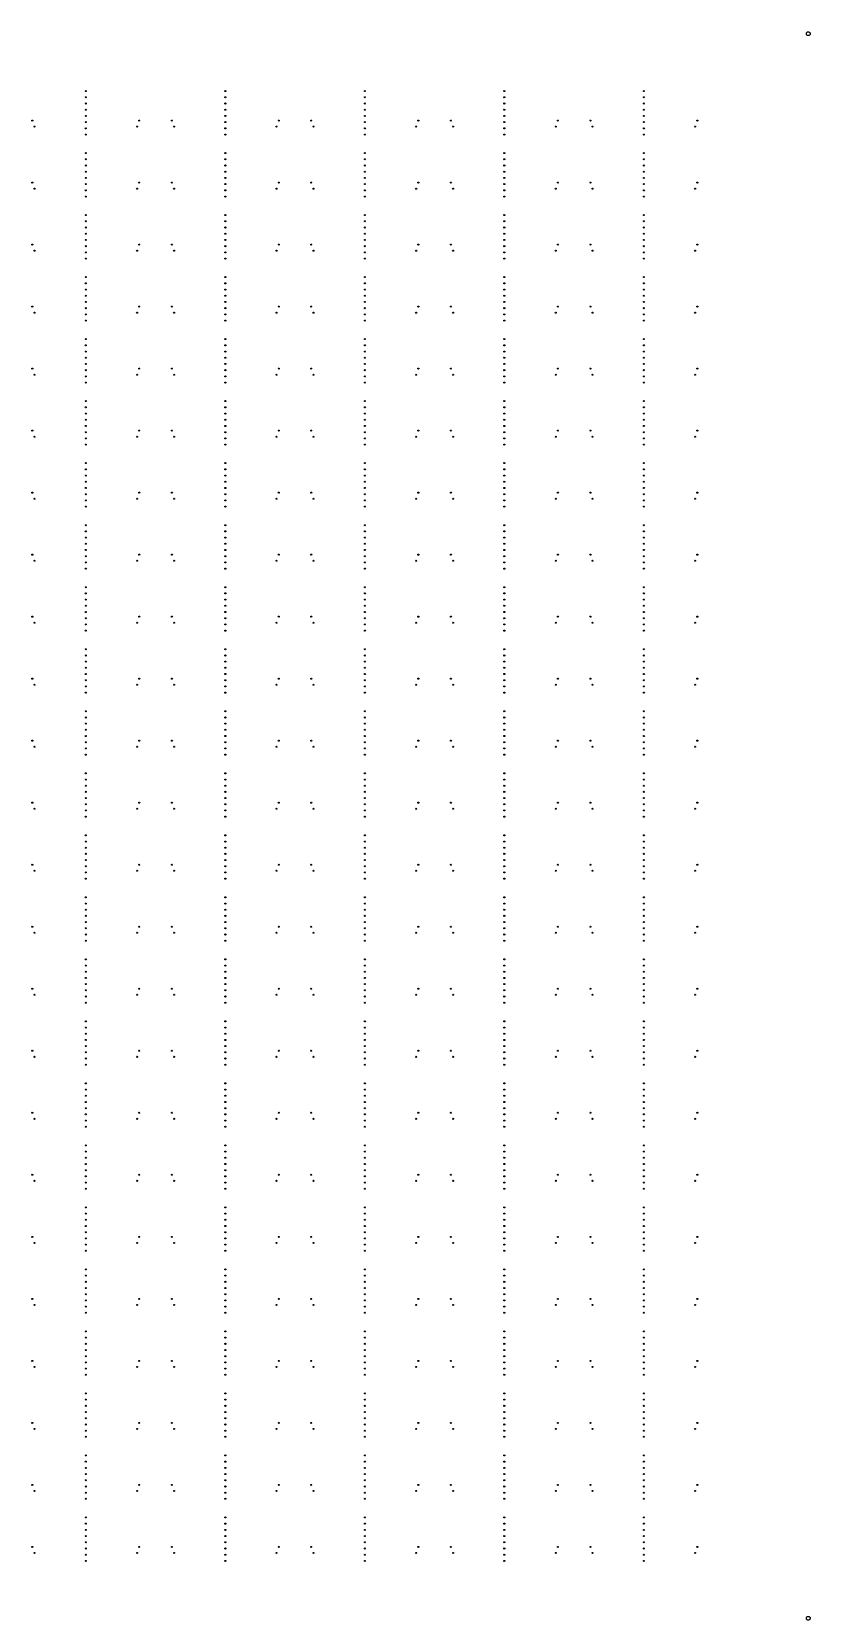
# Model space of a CAD drawing. Extents: x 50 to 173, y 50 to 173.
# Drawn here: x 112.4 to 172.6, y 49.9 to 172.6 of the extents above; entities that cross this region are included whole.
import ezdxf

# ---------------------------------------------------------------- set-up
doc = ezdxf.new("R2010")
doc.units = 0

msp = doc.modelspace()

# ---------------------------------------------------------------- linework, layer by layer
at = {"layer": '4H'}
for centre in [(172.4, 172.4), (172.4, 50)]:
    msp.add_circle(centre, 0.15, dxfattribs=at)
at = {"layer": 'PET'}
for centre in [(116.59, 167.97), (116.59, 167.49), (116.59, 167.01), (127.37, 167.97), (127.37, 167.49), (127.37, 167.01), (138.15, 167.97), (138.15, 167.49), (138.15, 167.01), (148.92, 167.97), (148.92, 167.49), (148.92, 167.01), (159.7, 167.97), (159.7, 167.49), (159.7, 167.01), (112.46, 165.69), (116.59, 166.53), (116.59, 166.05), (120.72, 165.69), (123.24, 165.69), (127.37, 166.53), (127.37, 166.05), (131.5, 165.69), (134.01, 165.69), (138.15, 166.53), (138.15, 166.05), (142.28, 165.69), (144.79, 165.69), (148.92, 166.53), (148.92, 166.05), (153.06, 165.69), (155.57, 165.69), (159.7, 166.53), (159.7, 166.05), (163.83, 165.69), (112.63, 165.23), (116.59, 165.57), (116.59, 165.09), (116.59, 164.61), (120.55, 165.23), (123.41, 165.23), (127.37, 165.57), (127.37, 165.09), (127.37, 164.61), (131.33, 165.23), (134.18, 165.23), (138.15, 165.57), (138.15, 165.09), (138.15, 164.61), (142.11, 165.23), (144.96, 165.23), (148.92, 165.57), (148.92, 165.09), (148.92, 164.61), (152.89, 165.23), (155.74, 165.23), (159.7, 165.57), (159.7, 165.09), (159.7, 164.61), (163.66, 165.23), (116.59, 163.18), (116.59, 162.7), (116.59, 162.22), (127.37, 163.18), (127.37, 162.7), (127.37, 162.22), (138.15, 163.18), (138.15, 162.7), (138.15, 162.22), (148.92, 163.18), (148.92, 162.7), (148.92, 162.22), (159.7, 163.18), (159.7, 162.7), (159.7, 162.22), (112.46, 160.9), (116.59, 161.74), (116.59, 161.26), (116.59, 160.78), (120.72, 160.9), (123.24, 160.9), (127.37, 161.74), (127.37, 161.26), (127.37, 160.78), (131.5, 160.9), (134.01, 160.9), (138.15, 161.74), (138.15, 161.26), (138.15, 160.78), (142.28, 160.9), (144.79, 160.9), (148.92, 161.74), (148.92, 161.26), (148.92, 160.78), (153.06, 160.9), (155.57, 160.9), (159.7, 161.74), (159.7, 161.26), (159.7, 160.78), (163.83, 160.9), (112.63, 160.43), (116.59, 160.3), (116.59, 159.82), (120.55, 160.43), (123.41, 160.43), (127.37, 160.3), (127.37, 159.82), (131.33, 160.43), (134.18, 160.43), (138.15, 160.3), (138.15, 159.82), (142.11, 160.43), (144.96, 160.43), (148.92, 160.3), (148.92, 159.82), (152.89, 160.43), (155.74, 160.43), (159.7, 160.3), (159.7, 159.82), (163.66, 160.43), (116.59, 158.39), (127.37, 158.39), (138.15, 158.39), (148.92, 158.39), (159.7, 158.39), (116.59, 157.91), (116.59, 157.43), (127.37, 157.91), (127.37, 157.43), (138.15, 157.91), (138.15, 157.43), (148.92, 157.91), (148.92, 157.43), (159.7, 157.91), (159.7, 157.43), (112.46, 156.11), (116.59, 156.95), (116.59, 156.47), (116.59, 155.99), (120.72, 156.11), (123.24, 156.11), (127.37, 156.95), (127.37, 156.47), (127.37, 155.99), (131.5, 156.11), (134.01, 156.11), (138.15, 156.95), (138.15, 156.47), (138.15, 155.99), (142.28, 156.11), (144.79, 156.11), (148.92, 156.95), (148.92, 156.47), (148.92, 155.99), (153.06, 156.11), (155.57, 156.11), (159.7, 156.95), (159.7, 156.47), (159.7, 155.99), (163.83, 156.11), (112.63, 155.64), (116.59, 155.51), (116.59, 155.03), (120.55, 155.64), (123.41, 155.64), (127.37, 155.51), (127.37, 155.03), (131.33, 155.64), (134.18, 155.64), (138.15, 155.51), (138.15, 155.03), (142.11, 155.64), (144.96, 155.64), (148.92, 155.51), (148.92, 155.03), (152.89, 155.64), (155.74, 155.64), (159.7, 155.51), (159.7, 155.03), (163.66, 155.64), (116.59, 153.6), (127.37, 153.6), (138.15, 153.6), (148.92, 153.6), (159.7, 153.6), (116.59, 153.12), (116.59, 152.64), (116.59, 152.16), (127.37, 153.12), (127.37, 152.64), (127.37, 152.16), (138.15, 153.12), (138.15, 152.64), (138.15, 152.16), (148.92, 153.12), (148.92, 152.64), (148.92, 152.16), (159.7, 153.12), (159.7, 152.64), (159.7, 152.16), (112.46, 151.32), (116.59, 151.68), (116.59, 151.2), (120.72, 151.32), (123.24, 151.32), (127.37, 151.68), (127.37, 151.2), (131.5, 151.32), (134.01, 151.32), (138.15, 151.68), (138.15, 151.2), (142.28, 151.32), (144.79, 151.32), (148.92, 151.68), (148.92, 151.2), (153.06, 151.32), (155.57, 151.32), (159.7, 151.68), (159.7, 151.2), (163.83, 151.32), (112.63, 150.85), (116.59, 150.72), (116.59, 150.24), (120.55, 150.85), (123.41, 150.85), (127.37, 150.72), (127.37, 150.24), (131.33, 150.85), (134.18, 150.85), (138.15, 150.72), (138.15, 150.24), (142.11, 150.85), (144.96, 150.85), (148.92, 150.72), (148.92, 150.24), (152.89, 150.85), (155.74, 150.85), (159.7, 150.72), (159.7, 150.24), (163.66, 150.85), (116.59, 148.81), (127.37, 148.81), (138.15, 148.81), (148.92, 148.81), (159.7, 148.81), (116.59, 148.33), (116.59, 147.85), (116.59, 147.37), (127.37, 148.33), (127.37, 147.85), (127.37, 147.37), (138.15, 148.33), (138.15, 147.85), (138.15, 147.37), (148.92, 148.33), (148.92, 147.85), (148.92, 147.37), (159.7, 148.33), (159.7, 147.85), (159.7, 147.37), (112.46, 146.53), (112.63, 146.06), (116.59, 146.89), (116.59, 146.41), (120.55, 146.06), (120.72, 146.53), (123.24, 146.53), (123.41, 146.06), (127.37, 146.89), (127.37, 146.41), (131.33, 146.06), (131.5, 146.53), (134.01, 146.53), (134.18, 146.06), (138.15, 146.89), (138.15, 146.41), (142.11, 146.06), (142.28, 146.53), (144.79, 146.53), (144.96, 146.06), (148.92, 146.89), (148.92, 146.41), (152.89, 146.06), (153.06, 146.53), (155.57, 146.53), (155.74, 146.06), (159.7, 146.89), (159.7, 146.41), (163.66, 146.06), (163.83, 146.53), (116.59, 145.93), (116.59, 145.45), (127.37, 145.93), (127.37, 145.45), (138.15, 145.93), (138.15, 145.45), (148.92, 145.93), (148.92, 145.45), (159.7, 145.93), (159.7, 145.45), (116.59, 144.02), (127.37, 144.02), (138.15, 144.02), (148.92, 144.02), (159.7, 144.02), (116.59, 143.54), (116.59, 143.06), (116.59, 142.58), (127.37, 143.54), (127.37, 143.06), (127.37, 142.58), (138.15, 143.54), (138.15, 143.06), (138.15, 142.58), (148.92, 143.54), (148.92, 143.06), (148.92, 142.58), (159.7, 143.54), (159.7, 143.06), (159.7, 142.58), (112.46, 141.74), (112.63, 141.27), (116.59, 142.1), (116.59, 141.62), (116.59, 141.14), (120.55, 141.27), (120.72, 141.74), (123.24, 141.74), (123.41, 141.27), (127.37, 142.1), (127.37, 141.62), (127.37, 141.14), (131.33, 141.27), (131.5, 141.74), (134.01, 141.74), (134.18, 141.27), (138.15, 142.1), (138.15, 141.62), (138.15, 141.14), (142.11, 141.27), (142.28, 141.74), (144.79, 141.74), (144.96, 141.27), (148.92, 142.1), (148.92, 141.62), (148.92, 141.14), (152.89, 141.27), (153.06, 141.74), (155.57, 141.74), (155.74, 141.27), (159.7, 142.1), (159.7, 141.62), (159.7, 141.14), (163.66, 141.27), (163.83, 141.74), (116.59, 140.66), (127.37, 140.66), (138.15, 140.66), (148.92, 140.66), (159.7, 140.66), (116.59, 139.23), (116.59, 138.75), (127.37, 139.23), (127.37, 138.75), (138.15, 139.23), (138.15, 138.75), (148.92, 139.23), (148.92, 138.75), (159.7, 139.23), (159.7, 138.75), (116.59, 138.27), (116.59, 137.79), (127.37, 138.27), (127.37, 137.79), (138.15, 138.27), (138.15, 137.79), (148.92, 138.27), (148.92, 137.79), (159.7, 138.27), (159.7, 137.79), (112.46, 136.95), (112.63, 136.48), (116.59, 137.31), (116.59, 136.83), (116.59, 136.35), (120.55, 136.48), (120.72, 136.95), (123.24, 136.95), (123.41, 136.48), (127.37, 137.31), (127.37, 136.83), (127.37, 136.35), (131.33, 136.48), (131.5, 136.95), (134.01, 136.95), (134.18, 136.48), (138.15, 137.31), (138.15, 136.83), (138.15, 136.35), (142.11, 136.48), (142.28, 136.95), (144.79, 136.95), (144.96, 136.48), (148.92, 137.31), (148.92, 136.83), (148.92, 136.35), (152.89, 136.48), (153.06, 136.95), (155.57, 136.95), (155.74, 136.48), (159.7, 137.31), (159.7, 136.83), (159.7, 136.35), (163.66, 136.48), (163.83, 136.95), (116.59, 135.87), (127.37, 135.87), (138.15, 135.87), (148.92, 135.87), (159.7, 135.87), (116.59, 134.43), (116.59, 133.96), (127.37, 134.43), (127.37, 133.96), (138.15, 134.43), (138.15, 133.96), (148.92, 134.43), (148.92, 133.96), (159.7, 134.43), (159.7, 133.96), (116.59, 133.48), (116.59, 133), (116.59, 132.52), (127.37, 133.48), (127.37, 133), (127.37, 132.52), (138.15, 133.48), (138.15, 133), (138.15, 132.52), (148.92, 133.48), (148.92, 133), (148.92, 132.52), (159.7, 133.48), (159.7, 133), (159.7, 132.52), (112.46, 132.16), (112.63, 131.69), (116.59, 132.04), (116.59, 131.56), (120.55, 131.69), (120.72, 132.16), (123.24, 132.16), (123.41, 131.69), (127.37, 132.04), (127.37, 131.56), (131.33, 131.69), (131.5, 132.16), (134.01, 132.16), (134.18, 131.69), (138.15, 132.04), (138.15, 131.56), (142.11, 131.69), (142.28, 132.16), (144.79, 132.16), (144.96, 131.69), (148.92, 132.04), (148.92, 131.56), (152.89, 131.69), (153.06, 132.16), (155.57, 132.16), (155.74, 131.69), (159.7, 132.04), (159.7, 131.56), (163.66, 131.69), (163.83, 132.16), (116.59, 131.08), (127.37, 131.08), (138.15, 131.08), (148.92, 131.08), (159.7, 131.08), (116.59, 129.64), (116.59, 129.17), (127.37, 129.64), (127.37, 129.17), (138.15, 129.64), (138.15, 129.17), (148.92, 129.64), (148.92, 129.17), (159.7, 129.64), (159.7, 129.17), (116.59, 128.69), (116.59, 128.21), (116.59, 127.73), (127.37, 128.69), (127.37, 128.21), (127.37, 127.73), (138.15, 128.69), (138.15, 128.21), (138.15, 127.73), (148.92, 128.69), (148.92, 128.21), (148.92, 127.73), (159.7, 128.69), (159.7, 128.21), (159.7, 127.73), (112.46, 127.37), (112.63, 126.9), (116.59, 127.25), (116.59, 126.77), (120.55, 126.9), (120.72, 127.37), (123.24, 127.37), (123.41, 126.9), (127.37, 127.25), (127.37, 126.77), (131.33, 126.9), (131.5, 127.37), (134.01, 127.37), (134.18, 126.9), (138.15, 127.25), (138.15, 126.77), (142.11, 126.9), (142.28, 127.37), (144.79, 127.37), (144.96, 126.9), (148.92, 127.25), (148.92, 126.77), (152.89, 126.9), (153.06, 127.37), (155.57, 127.37), (155.74, 126.9), (159.7, 127.25), (159.7, 126.77), (163.66, 126.9), (163.83, 127.37), (116.59, 126.29), (127.37, 126.29), (138.15, 126.29), (148.92, 126.29), (159.7, 126.29), (116.59, 124.85), (116.59, 124.37), (127.37, 124.85), (127.37, 124.37), (138.15, 124.85), (138.15, 124.37), (148.92, 124.85), (148.92, 124.37), (159.7, 124.85), (159.7, 124.37), (116.59, 123.9), (116.59, 123.42), (116.59, 122.94), (127.37, 123.9), (127.37, 123.42), (127.37, 122.94), (138.15, 123.9), (138.15, 123.42), (138.15, 122.94), (148.92, 123.9), (148.92, 123.42), (148.92, 122.94), (159.7, 123.9), (159.7, 123.42), (159.7, 122.94), (112.46, 122.58), (112.63, 122.11), (116.59, 122.46), (116.59, 121.98), (116.59, 121.5), (120.55, 122.11), (120.72, 122.58), (123.24, 122.58), (123.41, 122.11), (127.37, 122.46), (127.37, 121.98), (127.37, 121.5), (131.33, 122.11), (131.5, 122.58), (134.01, 122.58), (134.18, 122.11), (138.15, 122.46), (138.15, 121.98), (138.15, 121.5), (142.11, 122.11), (142.28, 122.58), (144.79, 122.58), (144.96, 122.11), (148.92, 122.46), (148.92, 121.98), (148.92, 121.5), (152.89, 122.11), (153.06, 122.58), (155.57, 122.58), (155.74, 122.11), (159.7, 122.46), (159.7, 121.98), (159.7, 121.5), (163.66, 122.11), (163.83, 122.58), (116.59, 120.06), (116.59, 119.58), (116.59, 119.11), (127.37, 120.06), (127.37, 119.58), (127.37, 119.11), (138.15, 120.06), (138.15, 119.58), (138.15, 119.11), (148.92, 120.06), (148.92, 119.58), (148.92, 119.11), (159.7, 120.06), (159.7, 119.58), (159.7, 119.11), (112.46, 117.79), (116.59, 118.63), (116.59, 118.15), (120.72, 117.79), (123.24, 117.79), (127.37, 118.63), (127.37, 118.15), (131.5, 117.79), (134.01, 117.79), (138.15, 118.63), (138.15, 118.15), (142.28, 117.79), (144.79, 117.79), (148.92, 118.63), (148.92, 118.15), (153.06, 117.79), (155.57, 117.79), (159.7, 118.63), (159.7, 118.15), (163.83, 117.79), (112.63, 117.32), (116.59, 117.67), (116.59, 117.19), (116.59, 116.71), (120.55, 117.32), (123.41, 117.32), (127.37, 117.67), (127.37, 117.19), (127.37, 116.71), (131.33, 117.32), (134.18, 117.32), (138.15, 117.67), (138.15, 117.19), (138.15, 116.71), (142.11, 117.32), (144.96, 117.32), (148.92, 117.67), (148.92, 117.19), (148.92, 116.71), (152.89, 117.32), (155.74, 117.32), (159.7, 117.67), (159.7, 117.19), (159.7, 116.71), (163.66, 117.32), (116.59, 115.27), (116.59, 114.79), (116.59, 114.31), (127.37, 115.27), (127.37, 114.79), (127.37, 114.31), (138.15, 115.27), (138.15, 114.79), (138.15, 114.31), (148.92, 115.27), (148.92, 114.79), (148.92, 114.31), (159.7, 115.27), (159.7, 114.79), (159.7, 114.31), (112.46, 113), (116.59, 113.84), (116.59, 113.36), (120.72, 113), (123.24, 113), (127.37, 113.84), (127.37, 113.36), (131.5, 113), (134.01, 113), (138.15, 113.84), (138.15, 113.36), (142.28, 113), (144.79, 113), (148.92, 113.84), (148.92, 113.36), (153.06, 113), (155.57, 113), (159.7, 113.84), (159.7, 113.36), (163.83, 113), (112.63, 112.53), (116.59, 112.88), (116.59, 112.4), (116.59, 111.92), (120.55, 112.53), (123.41, 112.53), (127.37, 112.88), (127.37, 112.4), (127.37, 111.92), (131.33, 112.53), (134.18, 112.53), (138.15, 112.88), (138.15, 112.4), (138.15, 111.92), (142.11, 112.53), (144.96, 112.53), (148.92, 112.88), (148.92, 112.4), (148.92, 111.92), (152.89, 112.53), (155.74, 112.53), (159.7, 112.88), (159.7, 112.4), (159.7, 111.92), (163.66, 112.53), (116.59, 110.48), (127.37, 110.48), (138.15, 110.48), (148.92, 110.48), (159.7, 110.48), (116.59, 110), (116.59, 109.52), (127.37, 110), (127.37, 109.52), (138.15, 110), (138.15, 109.52), (148.92, 110), (148.92, 109.52), (159.7, 110), (159.7, 109.52), (112.46, 108.21), (116.59, 109.05), (116.59, 108.57), (116.59, 108.09), (120.72, 108.21), (123.24, 108.21), (127.37, 109.05), (127.37, 108.57), (127.37, 108.09), (131.5, 108.21), (134.01, 108.21), (138.15, 109.05), (138.15, 108.57), (138.15, 108.09), (142.28, 108.21), (144.79, 108.21), (148.92, 109.05), (148.92, 108.57), (148.92, 108.09), (153.06, 108.21), (155.57, 108.21), (159.7, 109.05), (159.7, 108.57), (159.7, 108.09), (163.83, 108.21), (112.63, 107.74), (116.59, 107.61), (116.59, 107.13), (120.55, 107.74), (123.41, 107.74), (127.37, 107.61), (127.37, 107.13), (131.33, 107.74), (134.18, 107.74), (138.15, 107.61), (138.15, 107.13), (142.11, 107.74), (144.96, 107.74), (148.92, 107.61), (148.92, 107.13), (152.89, 107.74), (155.74, 107.74), (159.7, 107.61), (159.7, 107.13), (163.66, 107.74), (116.59, 105.69), (127.37, 105.69), (138.15, 105.69), (148.92, 105.69), (159.7, 105.69), (116.59, 105.21), (116.59, 104.73), (127.37, 105.21), (127.37, 104.73), (138.15, 105.21), (138.15, 104.73), (148.92, 105.21), (148.92, 104.73), (159.7, 105.21), (159.7, 104.73), (112.46, 103.42), (116.59, 104.26), (116.59, 103.78), (116.59, 103.3), (120.72, 103.42), (123.24, 103.42), (127.37, 104.26), (127.37, 103.78), (127.37, 103.3), (131.5, 103.42), (134.01, 103.42), (138.15, 104.26), (138.15, 103.78), (138.15, 103.3), (142.28, 103.42), (144.79, 103.42), (148.92, 104.26), (148.92, 103.78), (148.92, 103.3), (153.06, 103.42), (155.57, 103.42), (159.7, 104.26), (159.7, 103.78), (159.7, 103.3), (163.83, 103.42), (112.63, 102.95), (116.59, 102.82), (116.59, 102.34), (120.55, 102.95), (123.41, 102.95), (127.37, 102.82), (127.37, 102.34), (131.33, 102.95), (134.18, 102.95), (138.15, 102.82), (138.15, 102.34), (142.11, 102.95), (144.96, 102.95), (148.92, 102.82), (148.92, 102.34), (152.89, 102.95), (155.74, 102.95), (159.7, 102.82), (159.7, 102.34), (163.66, 102.95), (116.59, 100.9), (127.37, 100.9), (138.15, 100.9), (148.92, 100.9), (159.7, 100.9), (116.59, 100.42), (116.59, 99.94), (116.59, 99.46), (127.37, 100.42), (127.37, 99.94), (127.37, 99.46), (138.15, 100.42), (138.15, 99.94), (138.15, 99.46), (148.92, 100.42), (148.92, 99.94), (148.92, 99.46), (159.7, 100.42), (159.7, 99.94), (159.7, 99.46), (112.46, 98.63), (112.63, 98.16), (116.59, 98.99), (116.59, 98.51), (120.55, 98.16), (120.72, 98.63), (123.24, 98.63), (123.41, 98.16), (127.37, 98.99), (127.37, 98.51), (131.33, 98.16), (131.5, 98.63), (134.01, 98.63), (134.18, 98.16), (138.15, 98.99), (138.15, 98.51), (142.11, 98.16), (142.28, 98.63), (144.79, 98.63), (144.96, 98.16), (148.92, 98.99), (148.92, 98.51), (152.89, 98.16), (153.06, 98.63), (155.57, 98.63), (155.74, 98.16), (159.7, 98.99), (159.7, 98.51), (163.66, 98.16), (163.83, 98.63), (116.59, 98.03), (116.59, 97.55), (127.37, 98.03), (127.37, 97.55), (138.15, 98.03), (138.15, 97.55), (148.92, 98.03), (148.92, 97.55), (159.7, 98.03), (159.7, 97.55), (116.59, 96.11), (127.37, 96.11), (138.15, 96.11), (148.92, 96.11), (159.7, 96.11), (116.59, 95.63), (116.59, 95.15), (116.59, 94.67), (127.37, 95.63), (127.37, 95.15), (127.37, 94.67), (138.15, 95.63), (138.15, 95.15), (138.15, 94.67), (148.92, 95.63), (148.92, 95.15), (148.92, 94.67), (159.7, 95.63), (159.7, 95.15), (159.7, 94.67), (112.46, 93.84), (112.63, 93.37), (116.59, 94.2), (116.59, 93.72), (120.55, 93.37), (120.72, 93.84), (123.24, 93.84), (123.41, 93.37), (127.37, 94.2), (127.37, 93.72), (131.33, 93.37), (131.5, 93.84), (134.01, 93.84), (134.18, 93.37), (138.15, 94.2), (138.15, 93.72), (142.11, 93.37), (142.28, 93.84), (144.79, 93.84), (144.96, 93.37), (148.92, 94.2), (148.92, 93.72), (152.89, 93.37), (153.06, 93.84), (155.57, 93.84), (155.74, 93.37), (159.7, 94.2), (159.7, 93.72), (163.66, 93.37), (163.83, 93.84), (116.59, 93.24), (116.59, 92.76), (127.37, 93.24), (127.37, 92.76), (138.15, 93.24), (138.15, 92.76), (148.92, 93.24), (148.92, 92.76), (159.7, 93.24), (159.7, 92.76), (116.59, 91.32), (116.59, 90.84), (127.37, 91.32), (127.37, 90.84), (138.15, 91.32), (138.15, 90.84), (148.92, 91.32), (148.92, 90.84), (159.7, 91.32), (159.7, 90.84), (116.59, 90.36), (116.59, 89.88), (127.37, 90.36), (127.37, 89.88), (138.15, 90.36), (138.15, 89.88), (148.92, 90.36), (148.92, 89.88), (159.7, 90.36), (159.7, 89.88), (112.46, 89.05), (112.63, 88.58), (116.59, 89.4), (116.59, 88.93), (116.59, 88.45), (120.55, 88.58), (120.72, 89.05), (123.24, 89.05), (123.41, 88.58), (127.37, 89.4), (127.37, 88.93), (127.37, 88.45), (131.33, 88.58), (131.5, 89.05), (134.01, 89.05), (134.18, 88.58), (138.15, 89.4), (138.15, 88.93), (138.15, 88.45), (142.11, 88.58), (142.28, 89.05), (144.79, 89.05), (144.96, 88.58), (148.92, 89.4), (148.92, 88.93), (148.92, 88.45), (152.89, 88.58), (153.06, 89.05), (155.57, 89.05), (155.74, 88.58), (159.7, 89.4), (159.7, 88.93), (159.7, 88.45), (163.66, 88.58), (163.83, 89.05), (116.59, 87.97), (127.37, 87.97), (138.15, 87.97), (148.92, 87.97), (159.7, 87.97), (116.59, 86.53), (116.59, 86.05), (127.37, 86.53), (127.37, 86.05), (138.15, 86.53), (138.15, 86.05), (148.92, 86.53), (148.92, 86.05), (159.7, 86.53), (159.7, 86.05), (116.59, 85.57), (116.59, 85.09), (127.37, 85.57), (127.37, 85.09), (138.15, 85.57), (138.15, 85.09), (148.92, 85.57), (148.92, 85.09), (159.7, 85.57), (159.7, 85.09), (112.46, 84.26), (112.63, 83.79), (116.59, 84.61), (116.59, 84.14), (116.59, 83.66), (120.55, 83.79), (120.72, 84.26), (123.24, 84.26), (123.41, 83.79), (127.37, 84.61), (127.37, 84.14), (127.37, 83.66), (131.33, 83.79), (131.5, 84.26), (134.01, 84.26), (134.18, 83.79), (138.15, 84.61), (138.15, 84.14), (138.15, 83.66), (142.11, 83.79), (142.28, 84.26), (144.79, 84.26), (144.96, 83.79), (148.92, 84.61), (148.92, 84.14), (148.92, 83.66), (152.89, 83.79), (153.06, 84.26), (155.57, 84.26), (155.74, 83.79), (159.7, 84.61), (159.7, 84.14), (159.7, 83.66), (163.66, 83.79), (163.83, 84.26), (116.59, 83.18), (127.37, 83.18), (138.15, 83.18), (148.92, 83.18), (159.7, 83.18), (116.59, 81.74), (116.59, 81.26), (127.37, 81.74), (127.37, 81.26), (138.15, 81.74), (138.15, 81.26), (148.92, 81.74), (148.92, 81.26), (159.7, 81.74), (159.7, 81.26), (116.59, 80.78), (116.59, 80.3), (116.59, 79.82), (127.37, 80.78), (127.37, 80.3), (127.37, 79.82), (138.15, 80.78), (138.15, 80.3), (138.15, 79.82), (148.92, 80.78), (148.92, 80.3), (148.92, 79.82), (159.7, 80.78), (159.7, 80.3), (159.7, 79.82), (112.46, 79.46), (112.63, 79), (116.59, 79.34), (116.59, 78.87), (120.55, 79), (120.72, 79.46), (123.24, 79.46), (123.41, 79), (127.37, 79.34), (127.37, 78.87), (131.33, 79), (131.5, 79.46), (134.01, 79.46), (134.18, 79), (138.15, 79.34), (138.15, 78.87), (142.11, 79), (142.28, 79.46), (144.79, 79.46), (144.96, 79), (148.92, 79.34), (148.92, 78.87), (152.89, 79), (153.06, 79.46), (155.57, 79.46), (155.74, 79), (159.7, 79.34), (159.7, 78.87), (163.66, 79), (163.83, 79.46), (116.59, 78.39), (127.37, 78.39), (138.15, 78.39), (148.92, 78.39), (159.7, 78.39), (116.59, 76.95), (116.59, 76.47), (127.37, 76.95), (127.37, 76.47), (138.15, 76.95), (138.15, 76.47), (148.92, 76.95), (148.92, 76.47), (159.7, 76.95), (159.7, 76.47), (116.59, 75.99), (116.59, 75.51), (116.59, 75.03), (127.37, 75.99), (127.37, 75.51), (127.37, 75.03), (138.15, 75.99), (138.15, 75.51), (138.15, 75.03), (148.92, 75.99), (148.92, 75.51), (148.92, 75.03), (159.7, 75.99), (159.7, 75.51), (159.7, 75.03), (112.46, 74.67), (112.63, 74.21), (116.59, 74.55), (116.59, 74.08), (120.55, 74.21), (120.72, 74.67), (123.24, 74.67), (123.41, 74.21), (127.37, 74.55), (127.37, 74.08), (131.33, 74.21), (131.5, 74.67), (134.01, 74.67), (134.18, 74.21), (138.15, 74.55), (138.15, 74.08), (142.11, 74.21), (142.28, 74.67), (144.79, 74.67), (144.96, 74.21), (148.92, 74.55), (148.92, 74.08), (152.89, 74.21), (153.06, 74.67), (155.57, 74.67), (155.74, 74.21), (159.7, 74.55), (159.7, 74.08), (163.66, 74.21), (163.83, 74.67), (116.59, 73.6), (127.37, 73.6), (138.15, 73.6), (148.92, 73.6), (159.7, 73.6), (116.59, 72.16), (116.59, 71.68), (116.59, 71.2), (127.37, 72.16), (127.37, 71.68), (127.37, 71.2), (138.15, 72.16), (138.15, 71.68), (138.15, 71.2), (148.92, 72.16), (148.92, 71.68), (148.92, 71.2), (159.7, 72.16), (159.7, 71.68), (159.7, 71.2), (116.59, 70.72), (116.59, 70.24), (127.37, 70.72), (127.37, 70.24), (138.15, 70.72), (138.15, 70.24), (148.92, 70.72), (148.92, 70.24), (159.7, 70.72), (159.7, 70.24), (112.46, 69.88), (112.63, 69.42), (116.59, 69.76), (116.59, 69.29), (116.59, 68.81), (120.55, 69.42), (120.72, 69.88), (123.24, 69.88), (123.41, 69.42), (127.37, 69.76), (127.37, 69.29), (127.37, 68.81), (131.33, 69.42), (131.5, 69.88), (134.01, 69.88), (134.18, 69.42), (138.15, 69.76), (138.15, 69.29), (138.15, 68.81), (142.11, 69.42), (142.28, 69.88), (144.79, 69.88), (144.96, 69.42), (148.92, 69.76), (148.92, 69.29), (148.92, 68.81), (152.89, 69.42), (153.06, 69.88), (155.57, 69.88), (155.74, 69.42), (159.7, 69.76), (159.7, 69.29), (159.7, 68.81), (163.66, 69.42), (163.83, 69.88), (116.59, 67.37), (116.59, 66.89), (116.59, 66.41), (127.37, 67.37), (127.37, 66.89), (127.37, 66.41), (138.15, 67.37), (138.15, 66.89), (138.15, 66.41), (148.92, 67.37), (148.92, 66.89), (148.92, 66.41), (159.7, 67.37), (159.7, 66.89), (159.7, 66.41), (112.46, 65.09), (116.59, 65.93), (116.59, 65.45), (120.72, 65.09), (123.24, 65.09), (127.37, 65.93), (127.37, 65.45), (131.5, 65.09), (134.01, 65.09), (138.15, 65.93), (138.15, 65.45), (142.28, 65.09), (144.79, 65.09), (148.92, 65.93), (148.92, 65.45), (153.06, 65.09), (155.57, 65.09), (159.7, 65.93), (159.7, 65.45), (163.83, 65.09), (112.63, 64.63), (116.59, 64.97), (116.59, 64.49), (116.59, 64.02), (120.55, 64.63), (123.41, 64.63), (127.37, 64.97), (127.37, 64.49), (127.37, 64.02), (131.33, 64.63), (134.18, 64.63), (138.15, 64.97), (138.15, 64.49), (138.15, 64.02), (142.11, 64.63), (144.96, 64.63), (148.92, 64.97), (148.92, 64.49), (148.92, 64.02), (152.89, 64.63), (155.74, 64.63), (159.7, 64.97), (159.7, 64.49), (159.7, 64.02), (163.66, 64.63), (116.59, 62.58), (127.37, 62.58), (138.15, 62.58), (148.92, 62.58), (159.7, 62.58), (116.59, 62.1), (116.59, 61.62), (127.37, 62.1), (127.37, 61.62), (138.15, 62.1), (138.15, 61.62), (148.92, 62.1), (148.92, 61.62), (159.7, 62.1), (159.7, 61.62), (112.46, 60.3), (116.59, 61.14), (116.59, 60.66), (116.59, 60.18), (120.72, 60.3), (123.24, 60.3), (127.37, 61.14), (127.37, 60.66), (127.37, 60.18), (131.5, 60.3), (134.01, 60.3), (138.15, 61.14), (138.15, 60.66), (138.15, 60.18), (142.28, 60.3), (144.79, 60.3), (148.92, 61.14), (148.92, 60.66), (148.92, 60.18), (153.06, 60.3), (155.57, 60.3), (159.7, 61.14), (159.7, 60.66), (159.7, 60.18), (163.83, 60.3), (112.63, 59.84), (116.59, 59.7), (116.59, 59.23), (120.55, 59.84), (123.41, 59.84), (127.37, 59.7), (127.37, 59.23), (131.33, 59.84), (134.18, 59.84), (138.15, 59.7), (138.15, 59.23), (142.11, 59.84), (144.96, 59.84), (148.92, 59.7), (148.92, 59.23), (152.89, 59.84), (155.74, 59.84), (159.7, 59.7), (159.7, 59.23), (163.66, 59.84), (116.59, 57.79), (127.37, 57.79), (138.15, 57.79), (148.92, 57.79), (159.7, 57.79), (116.59, 57.31), (116.59, 56.83), (127.37, 57.31), (127.37, 56.83), (138.15, 57.31), (138.15, 56.83), (148.92, 57.31), (148.92, 56.83), (159.7, 57.31), (159.7, 56.83), (112.46, 55.51), (116.59, 56.35), (116.59, 55.87), (116.59, 55.39), (120.72, 55.51), (123.24, 55.51), (127.37, 56.35), (127.37, 55.87), (127.37, 55.39), (131.5, 55.51), (134.01, 55.51), (138.15, 56.35), (138.15, 55.87), (138.15, 55.39), (142.28, 55.51), (144.79, 55.51), (148.92, 56.35), (148.92, 55.87), (148.92, 55.39), (153.06, 55.51), (155.57, 55.51), (159.7, 56.35), (159.7, 55.87), (159.7, 55.39), (163.83, 55.51), (112.63, 55.05), (116.59, 54.91), (116.59, 54.43), (120.55, 55.05), (123.41, 55.05), (127.37, 54.91), (127.37, 54.43), (131.33, 55.05), (134.18, 55.05), (138.15, 54.91), (138.15, 54.43), (142.11, 55.05), (144.96, 55.05), (148.92, 54.91), (148.92, 54.43), (152.89, 55.05), (155.74, 55.05), (159.7, 54.91), (159.7, 54.43), (163.66, 55.05)]:
    msp.add_circle(centre, 0.005, dxfattribs=at)
at = {"layer": 'V13'}
for centre in [(116.59, 167.97), (116.59, 167.49), (116.59, 167.01), (127.37, 167.97), (127.37, 167.49), (127.37, 167.01), (138.15, 167.97), (138.15, 167.49), (138.15, 167.01), (148.92, 167.97), (148.92, 167.49), (148.92, 167.01), (159.7, 167.97), (159.7, 167.49), (159.7, 167.01), (112.46, 165.69), (116.59, 166.53), (116.59, 166.05), (120.72, 165.69), (123.24, 165.69), (127.37, 166.53), (127.37, 166.05), (131.5, 165.69), (134.01, 165.69), (138.15, 166.53), (138.15, 166.05), (142.28, 165.69), (144.79, 165.69), (148.92, 166.53), (148.92, 166.05), (153.06, 165.69), (155.57, 165.69), (159.7, 166.53), (159.7, 166.05), (163.83, 165.69), (112.63, 165.23), (116.59, 165.57), (116.59, 165.09), (116.59, 164.61), (120.55, 165.23), (123.41, 165.23), (127.37, 165.57), (127.37, 165.09), (127.37, 164.61), (131.33, 165.23), (134.18, 165.23), (138.15, 165.57), (138.15, 165.09), (138.15, 164.61), (142.11, 165.23), (144.96, 165.23), (148.92, 165.57), (148.92, 165.09), (148.92, 164.61), (152.89, 165.23), (155.74, 165.23), (159.7, 165.57), (159.7, 165.09), (159.7, 164.61), (163.66, 165.23), (116.59, 163.18), (127.37, 163.18), (138.15, 163.18), (148.92, 163.18), (159.7, 163.18), (116.59, 162.7), (116.59, 162.22), (127.37, 162.7), (127.37, 162.22), (138.15, 162.7), (138.15, 162.22), (148.92, 162.7), (148.92, 162.22), (159.7, 162.7), (159.7, 162.22), (112.46, 160.9), (116.59, 161.74), (116.59, 161.26), (116.59, 160.78), (120.72, 160.9), (123.24, 160.9), (127.37, 161.74), (127.37, 161.26), (127.37, 160.78), (131.5, 160.9), (134.01, 160.9), (138.15, 161.74), (138.15, 161.26), (138.15, 160.78), (142.28, 160.9), (144.79, 160.9), (148.92, 161.74), (148.92, 161.26), (148.92, 160.78), (153.06, 160.9), (155.57, 160.9), (159.7, 161.74), (159.7, 161.26), (159.7, 160.78), (163.83, 160.9), (112.63, 160.43), (116.59, 160.3), (116.59, 159.82), (120.55, 160.43), (123.41, 160.43), (127.37, 160.3), (127.37, 159.82), (131.33, 160.43), (134.18, 160.43), (138.15, 160.3), (138.15, 159.82), (142.11, 160.43), (144.96, 160.43), (148.92, 160.3), (148.92, 159.82), (152.89, 160.43), (155.74, 160.43), (159.7, 160.3), (159.7, 159.82), (163.66, 160.43), (116.59, 158.39), (127.37, 158.39), (138.15, 158.39), (148.92, 158.39), (159.7, 158.39), (116.59, 157.91), (116.59, 157.43), (127.37, 157.91), (127.37, 157.43), (138.15, 157.91), (138.15, 157.43), (148.92, 157.91), (148.92, 157.43), (159.7, 157.91), (159.7, 157.43), (112.46, 156.11), (116.59, 156.95), (116.59, 156.47), (116.59, 155.99), (120.72, 156.11), (123.24, 156.11), (127.37, 156.95), (127.37, 156.47), (127.37, 155.99), (131.5, 156.11), (134.01, 156.11), (138.15, 156.95), (138.15, 156.47), (138.15, 155.99), (142.28, 156.11), (144.79, 156.11), (148.92, 156.95), (148.92, 156.47), (148.92, 155.99), (153.06, 156.11), (155.57, 156.11), (159.7, 156.95), (159.7, 156.47), (159.7, 155.99), (163.83, 156.11), (112.63, 155.64), (116.59, 155.51), (116.59, 155.03), (120.55, 155.64), (123.41, 155.64), (127.37, 155.51), (127.37, 155.03), (131.33, 155.64), (134.18, 155.64), (138.15, 155.51), (138.15, 155.03), (142.11, 155.64), (144.96, 155.64), (148.92, 155.51), (148.92, 155.03), (152.89, 155.64), (155.74, 155.64), (159.7, 155.51), (159.7, 155.03), (163.66, 155.64), (116.59, 153.6), (127.37, 153.6), (138.15, 153.6), (148.92, 153.6), (159.7, 153.6), (116.59, 153.12), (116.59, 152.64), (116.59, 152.16), (127.37, 153.12), (127.37, 152.64), (127.37, 152.16), (138.15, 153.12), (138.15, 152.64), (138.15, 152.16), (148.92, 153.12), (148.92, 152.64), (148.92, 152.16), (159.7, 153.12), (159.7, 152.64), (159.7, 152.16), (112.46, 151.32), (116.59, 151.68), (116.59, 151.2), (120.72, 151.32), (123.24, 151.32), (127.37, 151.68), (127.37, 151.2), (131.5, 151.32), (134.01, 151.32), (138.15, 151.68), (138.15, 151.2), (142.28, 151.32), (144.79, 151.32), (148.92, 151.68), (148.92, 151.2), (153.06, 151.32), (155.57, 151.32), (159.7, 151.68), (159.7, 151.2), (163.83, 151.32), (112.63, 150.85), (116.59, 150.72), (116.59, 150.24), (120.55, 150.85), (123.41, 150.85), (127.37, 150.72), (127.37, 150.24), (131.33, 150.85), (134.18, 150.85), (138.15, 150.72), (138.15, 150.24), (142.11, 150.85), (144.96, 150.85), (148.92, 150.72), (148.92, 150.24), (152.89, 150.85), (155.74, 150.85), (159.7, 150.72), (159.7, 150.24), (163.66, 150.85), (116.59, 148.81), (127.37, 148.81), (138.15, 148.81), (148.92, 148.81), (159.7, 148.81), (116.59, 148.33), (116.59, 147.85), (116.59, 147.37), (127.37, 148.33), (127.37, 147.85), (127.37, 147.37), (138.15, 148.33), (138.15, 147.85), (138.15, 147.37), (148.92, 148.33), (148.92, 147.85), (148.92, 147.37), (159.7, 148.33), (159.7, 147.85), (159.7, 147.37), (112.46, 146.53), (112.63, 146.06), (116.59, 146.89), (116.59, 146.41), (120.55, 146.06), (120.72, 146.53), (123.24, 146.53), (123.41, 146.06), (127.37, 146.89), (127.37, 146.41), (131.33, 146.06), (131.5, 146.53), (134.01, 146.53), (134.18, 146.06), (138.15, 146.89), (138.15, 146.41), (142.11, 146.06), (142.28, 146.53), (144.79, 146.53), (144.96, 146.06), (148.92, 146.89), (148.92, 146.41), (152.89, 146.06), (153.06, 146.53), (155.57, 146.53), (155.74, 146.06), (159.7, 146.89), (159.7, 146.41), (163.66, 146.06), (163.83, 146.53), (116.59, 145.93), (116.59, 145.45), (127.37, 145.93), (127.37, 145.45), (138.15, 145.93), (138.15, 145.45), (148.92, 145.93), (148.92, 145.45), (159.7, 145.93), (159.7, 145.45), (116.59, 144.02), (116.59, 143.54), (127.37, 144.02), (127.37, 143.54), (138.15, 144.02), (138.15, 143.54), (148.92, 144.02), (148.92, 143.54), (159.7, 144.02), (159.7, 143.54), (116.59, 143.06), (116.59, 142.58), (127.37, 143.06), (127.37, 142.58), (138.15, 143.06), (138.15, 142.58), (148.92, 143.06), (148.92, 142.58), (159.7, 143.06), (159.7, 142.58), (112.46, 141.74), (112.63, 141.27), (116.59, 142.1), (116.59, 141.62), (116.59, 141.14), (120.55, 141.27), (120.72, 141.74), (123.24, 141.74), (123.41, 141.27), (127.37, 142.1), (127.37, 141.62), (127.37, 141.14), (131.33, 141.27), (131.5, 141.74), (134.01, 141.74), (134.18, 141.27), (138.15, 142.1), (138.15, 141.62), (138.15, 141.14), (142.11, 141.27), (142.28, 141.74), (144.79, 141.74), (144.96, 141.27), (148.92, 142.1), (148.92, 141.62), (148.92, 141.14), (152.89, 141.27), (153.06, 141.74), (155.57, 141.74), (155.74, 141.27), (159.7, 142.1), (159.7, 141.62), (159.7, 141.14), (163.66, 141.27), (163.83, 141.74), (116.59, 140.66), (127.37, 140.66), (138.15, 140.66), (148.92, 140.66), (159.7, 140.66), (116.59, 139.23), (116.59, 138.75), (127.37, 139.23), (127.37, 138.75), (138.15, 139.23), (138.15, 138.75), (148.92, 139.23), (148.92, 138.75), (159.7, 139.23), (159.7, 138.75), (116.59, 138.27), (116.59, 137.79), (127.37, 138.27), (127.37, 137.79), (138.15, 138.27), (138.15, 137.79), (148.92, 138.27), (148.92, 137.79), (159.7, 138.27), (159.7, 137.79), (112.46, 136.95), (112.63, 136.48), (116.59, 137.31), (116.59, 136.83), (116.59, 136.35), (120.55, 136.48), (120.72, 136.95), (123.24, 136.95), (123.41, 136.48), (127.37, 137.31), (127.37, 136.83), (127.37, 136.35), (131.33, 136.48), (131.5, 136.95), (134.01, 136.95), (134.18, 136.48), (138.15, 137.31), (138.15, 136.83), (138.15, 136.35), (142.11, 136.48), (142.28, 136.95), (144.79, 136.95), (144.96, 136.48), (148.92, 137.31), (148.92, 136.83), (148.92, 136.35), (152.89, 136.48), (153.06, 136.95), (155.57, 136.95), (155.74, 136.48), (159.7, 137.31), (159.7, 136.83), (159.7, 136.35), (163.66, 136.48), (163.83, 136.95), (116.59, 135.87), (127.37, 135.87), (138.15, 135.87), (148.92, 135.87), (159.7, 135.87), (116.59, 134.43), (116.59, 133.96), (127.37, 134.43), (127.37, 133.96), (138.15, 134.43), (138.15, 133.96), (148.92, 134.43), (148.92, 133.96), (159.7, 134.43), (159.7, 133.96), (116.59, 133.48), (116.59, 133), (116.59, 132.52), (127.37, 133.48), (127.37, 133), (127.37, 132.52), (138.15, 133.48), (138.15, 133), (138.15, 132.52), (148.92, 133.48), (148.92, 133), (148.92, 132.52), (159.7, 133.48), (159.7, 133), (159.7, 132.52), (112.46, 132.16), (112.63, 131.69), (116.59, 132.04), (116.59, 131.56), (120.55, 131.69), (120.72, 132.16), (123.24, 132.16), (123.41, 131.69), (127.37, 132.04), (127.37, 131.56), (131.33, 131.69), (131.5, 132.16), (134.01, 132.16), (134.18, 131.69), (138.15, 132.04), (138.15, 131.56), (142.11, 131.69), (142.28, 132.16), (144.79, 132.16), (144.96, 131.69), (148.92, 132.04), (148.92, 131.56), (152.89, 131.69), (153.06, 132.16), (155.57, 132.16), (155.74, 131.69), (159.7, 132.04), (159.7, 131.56), (163.66, 131.69), (163.83, 132.16), (116.59, 131.08), (127.37, 131.08), (138.15, 131.08), (148.92, 131.08), (159.7, 131.08), (116.59, 129.64), (116.59, 129.17), (127.37, 129.64), (127.37, 129.17), (138.15, 129.64), (138.15, 129.17), (148.92, 129.64), (148.92, 129.17), (159.7, 129.64), (159.7, 129.17), (116.59, 128.69), (116.59, 128.21), (116.59, 127.73), (127.37, 128.69), (127.37, 128.21), (127.37, 127.73), (138.15, 128.69), (138.15, 128.21), (138.15, 127.73), (148.92, 128.69), (148.92, 128.21), (148.92, 127.73), (159.7, 128.69), (159.7, 128.21), (159.7, 127.73), (112.46, 127.37), (112.63, 126.9), (116.59, 127.25), (116.59, 126.77), (120.55, 126.9), (120.72, 127.37), (123.24, 127.37), (123.41, 126.9), (127.37, 127.25), (127.37, 126.77), (131.33, 126.9), (131.5, 127.37), (134.01, 127.37), (134.18, 126.9), (138.15, 127.25), (138.15, 126.77), (142.11, 126.9), (142.28, 127.37), (144.79, 127.37), (144.96, 126.9), (148.92, 127.25), (148.92, 126.77), (152.89, 126.9), (153.06, 127.37), (155.57, 127.37), (155.74, 126.9), (159.7, 127.25), (159.7, 126.77), (163.66, 126.9), (163.83, 127.37), (116.59, 126.29), (127.37, 126.29), (138.15, 126.29), (148.92, 126.29), (159.7, 126.29), (116.59, 124.85), (116.59, 124.37), (116.59, 123.9), (127.37, 124.85), (127.37, 124.37), (127.37, 123.9), (138.15, 124.85), (138.15, 124.37), (138.15, 123.9), (148.92, 124.85), (148.92, 124.37), (148.92, 123.9), (159.7, 124.85), (159.7, 124.37), (159.7, 123.9), (116.59, 123.42), (116.59, 122.94), (127.37, 123.42), (127.37, 122.94), (138.15, 123.42), (138.15, 122.94), (148.92, 123.42), (148.92, 122.94), (159.7, 123.42), (159.7, 122.94), (112.46, 122.58), (112.63, 122.11), (116.59, 122.46), (116.59, 121.98), (116.59, 121.5), (120.55, 122.11), (120.72, 122.58), (123.24, 122.58), (123.41, 122.11), (127.37, 122.46), (127.37, 121.98), (127.37, 121.5), (131.33, 122.11), (131.5, 122.58), (134.01, 122.58), (134.18, 122.11), (138.15, 122.46), (138.15, 121.98), (138.15, 121.5), (142.11, 122.11), (142.28, 122.58), (144.79, 122.58), (144.96, 122.11), (148.92, 122.46), (148.92, 121.98), (148.92, 121.5), (152.89, 122.11), (153.06, 122.58), (155.57, 122.58), (155.74, 122.11), (159.7, 122.46), (159.7, 121.98), (159.7, 121.5), (163.66, 122.11), (163.83, 122.58), (116.59, 120.06), (116.59, 119.58), (116.59, 119.11), (127.37, 120.06), (127.37, 119.58), (127.37, 119.11), (138.15, 120.06), (138.15, 119.58), (138.15, 119.11), (148.92, 120.06), (148.92, 119.58), (148.92, 119.11), (159.7, 120.06), (159.7, 119.58), (159.7, 119.11), (112.46, 117.79), (116.59, 118.63), (116.59, 118.15), (120.72, 117.79), (123.24, 117.79), (127.37, 118.63), (127.37, 118.15), (131.5, 117.79), (134.01, 117.79), (138.15, 118.63), (138.15, 118.15), (142.28, 117.79), (144.79, 117.79), (148.92, 118.63), (148.92, 118.15), (153.06, 117.79), (155.57, 117.79), (159.7, 118.63), (159.7, 118.15), (163.83, 117.79), (112.63, 117.32), (116.59, 117.67), (116.59, 117.19), (116.59, 116.71), (120.55, 117.32), (123.41, 117.32), (127.37, 117.67), (127.37, 117.19), (127.37, 116.71), (131.33, 117.32), (134.18, 117.32), (138.15, 117.67), (138.15, 117.19), (138.15, 116.71), (142.11, 117.32), (144.96, 117.32), (148.92, 117.67), (148.92, 117.19), (148.92, 116.71), (152.89, 117.32), (155.74, 117.32), (159.7, 117.67), (159.7, 117.19), (159.7, 116.71), (163.66, 117.32), (116.59, 115.27), (116.59, 114.79), (116.59, 114.31), (127.37, 115.27), (127.37, 114.79), (127.37, 114.31), (138.15, 115.27), (138.15, 114.79), (138.15, 114.31), (148.92, 115.27), (148.92, 114.79), (148.92, 114.31), (159.7, 115.27), (159.7, 114.79), (159.7, 114.31), (112.46, 113), (116.59, 113.84), (116.59, 113.36), (116.59, 112.88), (120.72, 113), (123.24, 113), (127.37, 113.84), (127.37, 113.36), (127.37, 112.88), (131.5, 113), (134.01, 113), (138.15, 113.84), (138.15, 113.36), (138.15, 112.88), (142.28, 113), (144.79, 113), (148.92, 113.84), (148.92, 113.36), (148.92, 112.88), (153.06, 113), (155.57, 113), (159.7, 113.84), (159.7, 113.36), (159.7, 112.88), (163.83, 113), (112.63, 112.53), (116.59, 112.4), (116.59, 111.92), (120.55, 112.53), (123.41, 112.53), (127.37, 112.4), (127.37, 111.92), (131.33, 112.53), (134.18, 112.53), (138.15, 112.4), (138.15, 111.92), (142.11, 112.53), (144.96, 112.53), (148.92, 112.4), (148.92, 111.92), (152.89, 112.53), (155.74, 112.53), (159.7, 112.4), (159.7, 111.92), (163.66, 112.53), (116.59, 110.48), (127.37, 110.48), (138.15, 110.48), (148.92, 110.48), (159.7, 110.48), (116.59, 110), (116.59, 109.52), (127.37, 110), (127.37, 109.52), (138.15, 110), (138.15, 109.52), (148.92, 110), (148.92, 109.52), (159.7, 110), (159.7, 109.52), (112.46, 108.21), (116.59, 109.05), (116.59, 108.57), (116.59, 108.09), (120.72, 108.21), (123.24, 108.21), (127.37, 109.05), (127.37, 108.57), (127.37, 108.09), (131.5, 108.21), (134.01, 108.21), (138.15, 109.05), (138.15, 108.57), (138.15, 108.09), (142.28, 108.21), (144.79, 108.21), (148.92, 109.05), (148.92, 108.57), (148.92, 108.09), (153.06, 108.21), (155.57, 108.21), (159.7, 109.05), (159.7, 108.57), (159.7, 108.09), (163.83, 108.21), (112.63, 107.74), (116.59, 107.61), (116.59, 107.13), (120.55, 107.74), (123.41, 107.74), (127.37, 107.61), (127.37, 107.13), (131.33, 107.74), (134.18, 107.74), (138.15, 107.61), (138.15, 107.13), (142.11, 107.74), (144.96, 107.74), (148.92, 107.61), (148.92, 107.13), (152.89, 107.74), (155.74, 107.74), (159.7, 107.61), (159.7, 107.13), (163.66, 107.74), (116.59, 105.69), (127.37, 105.69), (138.15, 105.69), (148.92, 105.69), (159.7, 105.69), (116.59, 105.21), (116.59, 104.73), (116.59, 104.26), (127.37, 105.21), (127.37, 104.73), (127.37, 104.26), (138.15, 105.21), (138.15, 104.73), (138.15, 104.26), (148.92, 105.21), (148.92, 104.73), (148.92, 104.26), (159.7, 105.21), (159.7, 104.73), (159.7, 104.26), (112.46, 103.42), (116.59, 103.78), (116.59, 103.3), (120.72, 103.42), (123.24, 103.42), (127.37, 103.78), (127.37, 103.3), (131.5, 103.42), (134.01, 103.42), (138.15, 103.78), (138.15, 103.3), (142.28, 103.42), (144.79, 103.42), (148.92, 103.78), (148.92, 103.3), (153.06, 103.42), (155.57, 103.42), (159.7, 103.78), (159.7, 103.3), (163.83, 103.42), (112.63, 102.95), (116.59, 102.82), (116.59, 102.34), (120.55, 102.95), (123.41, 102.95), (127.37, 102.82), (127.37, 102.34), (131.33, 102.95), (134.18, 102.95), (138.15, 102.82), (138.15, 102.34), (142.11, 102.95), (144.96, 102.95), (148.92, 102.82), (148.92, 102.34), (152.89, 102.95), (155.74, 102.95), (159.7, 102.82), (159.7, 102.34), (163.66, 102.95), (116.59, 100.9), (127.37, 100.9), (138.15, 100.9), (148.92, 100.9), (159.7, 100.9), (116.59, 100.42), (116.59, 99.94), (116.59, 99.46), (127.37, 100.42), (127.37, 99.94), (127.37, 99.46), (138.15, 100.42), (138.15, 99.94), (138.15, 99.46), (148.92, 100.42), (148.92, 99.94), (148.92, 99.46), (159.7, 100.42), (159.7, 99.94), (159.7, 99.46), (112.46, 98.63), (112.63, 98.16), (116.59, 98.99), (116.59, 98.51), (120.55, 98.16), (120.72, 98.63), (123.24, 98.63), (123.41, 98.16), (127.37, 98.99), (127.37, 98.51), (131.33, 98.16), (131.5, 98.63), (134.01, 98.63), (134.18, 98.16), (138.15, 98.99), (138.15, 98.51), (142.11, 98.16), (142.28, 98.63), (144.79, 98.63), (144.96, 98.16), (148.92, 98.99), (148.92, 98.51), (152.89, 98.16), (153.06, 98.63), (155.57, 98.63), (155.74, 98.16), (159.7, 98.99), (159.7, 98.51), (163.66, 98.16), (163.83, 98.63), (116.59, 98.03), (116.59, 97.55), (127.37, 98.03), (127.37, 97.55), (138.15, 98.03), (138.15, 97.55), (148.92, 98.03), (148.92, 97.55), (159.7, 98.03), (159.7, 97.55), (116.59, 96.11), (127.37, 96.11), (138.15, 96.11), (148.92, 96.11), (159.7, 96.11), (116.59, 95.63), (116.59, 95.15), (116.59, 94.67), (127.37, 95.63), (127.37, 95.15), (127.37, 94.67), (138.15, 95.63), (138.15, 95.15), (138.15, 94.67), (148.92, 95.63), (148.92, 95.15), (148.92, 94.67), (159.7, 95.63), (159.7, 95.15), (159.7, 94.67), (112.46, 93.84), (112.63, 93.37), (116.59, 94.2), (116.59, 93.72), (116.59, 93.24), (120.55, 93.37), (120.72, 93.84), (123.24, 93.84), (123.41, 93.37), (127.37, 94.2), (127.37, 93.72), (127.37, 93.24), (131.33, 93.37), (131.5, 93.84), (134.01, 93.84), (134.18, 93.37), (138.15, 94.2), (138.15, 93.72), (138.15, 93.24), (142.11, 93.37), (142.28, 93.84), (144.79, 93.84), (144.96, 93.37), (148.92, 94.2), (148.92, 93.72), (148.92, 93.24), (152.89, 93.37), (153.06, 93.84), (155.57, 93.84), (155.74, 93.37), (159.7, 94.2), (159.7, 93.72), (159.7, 93.24), (163.66, 93.37), (163.83, 93.84), (116.59, 92.76), (127.37, 92.76), (138.15, 92.76), (148.92, 92.76), (159.7, 92.76), (116.59, 91.32), (116.59, 90.84), (127.37, 91.32), (127.37, 90.84), (138.15, 91.32), (138.15, 90.84), (148.92, 91.32), (148.92, 90.84), (159.7, 91.32), (159.7, 90.84), (116.59, 90.36), (116.59, 89.88), (127.37, 90.36), (127.37, 89.88), (138.15, 90.36), (138.15, 89.88), (148.92, 90.36), (148.92, 89.88), (159.7, 90.36), (159.7, 89.88), (112.46, 89.05), (112.63, 88.58), (116.59, 89.4), (116.59, 88.93), (116.59, 88.45), (120.55, 88.58), (120.72, 89.05), (123.24, 89.05), (123.41, 88.58), (127.37, 89.4), (127.37, 88.93), (127.37, 88.45), (131.33, 88.58), (131.5, 89.05), (134.01, 89.05), (134.18, 88.58), (138.15, 89.4), (138.15, 88.93), (138.15, 88.45), (142.11, 88.58), (142.28, 89.05), (144.79, 89.05), (144.96, 88.58), (148.92, 89.4), (148.92, 88.93), (148.92, 88.45), (152.89, 88.58), (153.06, 89.05), (155.57, 89.05), (155.74, 88.58), (159.7, 89.4), (159.7, 88.93), (159.7, 88.45), (163.66, 88.58), (163.83, 89.05), (116.59, 87.97), (127.37, 87.97), (138.15, 87.97), (148.92, 87.97), (159.7, 87.97), (116.59, 86.53), (116.59, 86.05), (127.37, 86.53), (127.37, 86.05), (138.15, 86.53), (138.15, 86.05), (148.92, 86.53), (148.92, 86.05), (159.7, 86.53), (159.7, 86.05), (116.59, 85.57), (116.59, 85.09), (127.37, 85.57), (127.37, 85.09), (138.15, 85.57), (138.15, 85.09), (148.92, 85.57), (148.92, 85.09), (159.7, 85.57), (159.7, 85.09), (112.46, 84.26), (112.63, 83.79), (116.59, 84.61), (116.59, 84.14), (116.59, 83.66), (120.55, 83.79), (120.72, 84.26), (123.24, 84.26), (123.41, 83.79), (127.37, 84.61), (127.37, 84.14), (127.37, 83.66), (131.33, 83.79), (131.5, 84.26), (134.01, 84.26), (134.18, 83.79), (138.15, 84.61), (138.15, 84.14), (138.15, 83.66), (142.11, 83.79), (142.28, 84.26), (144.79, 84.26), (144.96, 83.79), (148.92, 84.61), (148.92, 84.14), (148.92, 83.66), (152.89, 83.79), (153.06, 84.26), (155.57, 84.26), (155.74, 83.79), (159.7, 84.61), (159.7, 84.14), (159.7, 83.66), (163.66, 83.79), (163.83, 84.26), (116.59, 83.18), (127.37, 83.18), (138.15, 83.18), (148.92, 83.18), (159.7, 83.18), (116.59, 81.74), (116.59, 81.26), (127.37, 81.74), (127.37, 81.26), (138.15, 81.74), (138.15, 81.26), (148.92, 81.74), (148.92, 81.26), (159.7, 81.74), (159.7, 81.26), (116.59, 80.78), (116.59, 80.3), (116.59, 79.82), (127.37, 80.78), (127.37, 80.3), (127.37, 79.82), (138.15, 80.78), (138.15, 80.3), (138.15, 79.82), (148.92, 80.78), (148.92, 80.3), (148.92, 79.82), (159.7, 80.78), (159.7, 80.3), (159.7, 79.82), (112.46, 79.46), (112.63, 79), (116.59, 79.34), (116.59, 78.87), (120.55, 79), (120.72, 79.46), (123.24, 79.46), (123.41, 79), (127.37, 79.34), (127.37, 78.87), (131.33, 79), (131.5, 79.46), (134.01, 79.46), (134.18, 79), (138.15, 79.34), (138.15, 78.87), (142.11, 79), (142.28, 79.46), (144.79, 79.46), (144.96, 79), (148.92, 79.34), (148.92, 78.87), (152.89, 79), (153.06, 79.46), (155.57, 79.46), (155.74, 79), (159.7, 79.34), (159.7, 78.87), (163.66, 79), (163.83, 79.46), (116.59, 78.39), (127.37, 78.39), (138.15, 78.39), (148.92, 78.39), (159.7, 78.39), (116.59, 76.95), (116.59, 76.47), (127.37, 76.95), (127.37, 76.47), (138.15, 76.95), (138.15, 76.47), (148.92, 76.95), (148.92, 76.47), (159.7, 76.95), (159.7, 76.47), (116.59, 75.99), (116.59, 75.51), (116.59, 75.03), (127.37, 75.99), (127.37, 75.51), (127.37, 75.03), (138.15, 75.99), (138.15, 75.51), (138.15, 75.03), (148.92, 75.99), (148.92, 75.51), (148.92, 75.03), (159.7, 75.99), (159.7, 75.51), (159.7, 75.03), (112.46, 74.67), (112.63, 74.21), (116.59, 74.55), (116.59, 74.08), (116.59, 73.6), (120.55, 74.21), (120.72, 74.67), (123.24, 74.67), (123.41, 74.21), (127.37, 74.55), (127.37, 74.08), (127.37, 73.6), (131.33, 74.21), (131.5, 74.67), (134.01, 74.67), (134.18, 74.21), (138.15, 74.55), (138.15, 74.08), (138.15, 73.6), (142.11, 74.21), (142.28, 74.67), (144.79, 74.67), (144.96, 74.21), (148.92, 74.55), (148.92, 74.08), (148.92, 73.6), (152.89, 74.21), (153.06, 74.67), (155.57, 74.67), (155.74, 74.21), (159.7, 74.55), (159.7, 74.08), (159.7, 73.6), (163.66, 74.21), (163.83, 74.67), (116.59, 72.16), (116.59, 71.68), (116.59, 71.2), (127.37, 72.16), (127.37, 71.68), (127.37, 71.2), (138.15, 72.16), (138.15, 71.68), (138.15, 71.2), (148.92, 72.16), (148.92, 71.68), (148.92, 71.2), (159.7, 72.16), (159.7, 71.68), (159.7, 71.2), (116.59, 70.72), (116.59, 70.24), (127.37, 70.72), (127.37, 70.24), (138.15, 70.72), (138.15, 70.24), (148.92, 70.72), (148.92, 70.24), (159.7, 70.72), (159.7, 70.24), (112.46, 69.88), (112.63, 69.42), (116.59, 69.76), (116.59, 69.29), (116.59, 68.81), (120.55, 69.42), (120.72, 69.88), (123.24, 69.88), (123.41, 69.42), (127.37, 69.76), (127.37, 69.29), (127.37, 68.81), (131.33, 69.42), (131.5, 69.88), (134.01, 69.88), (134.18, 69.42), (138.15, 69.76), (138.15, 69.29), (138.15, 68.81), (142.11, 69.42), (142.28, 69.88), (144.79, 69.88), (144.96, 69.42), (148.92, 69.76), (148.92, 69.29), (148.92, 68.81), (152.89, 69.42), (153.06, 69.88), (155.57, 69.88), (155.74, 69.42), (159.7, 69.76), (159.7, 69.29), (159.7, 68.81), (163.66, 69.42), (163.83, 69.88), (116.59, 67.37), (116.59, 66.89), (116.59, 66.41), (127.37, 67.37), (127.37, 66.89), (127.37, 66.41), (138.15, 67.37), (138.15, 66.89), (138.15, 66.41), (148.92, 67.37), (148.92, 66.89), (148.92, 66.41), (159.7, 67.37), (159.7, 66.89), (159.7, 66.41), (112.46, 65.09), (116.59, 65.93), (116.59, 65.45), (120.72, 65.09), (123.24, 65.09), (127.37, 65.93), (127.37, 65.45), (131.5, 65.09), (134.01, 65.09), (138.15, 65.93), (138.15, 65.45), (142.28, 65.09), (144.79, 65.09), (148.92, 65.93), (148.92, 65.45), (153.06, 65.09), (155.57, 65.09), (159.7, 65.93), (159.7, 65.45), (163.83, 65.09), (112.63, 64.63), (116.59, 64.97), (116.59, 64.49), (116.59, 64.02), (120.55, 64.63), (123.41, 64.63), (127.37, 64.97), (127.37, 64.49), (127.37, 64.02), (131.33, 64.63), (134.18, 64.63), (138.15, 64.97), (138.15, 64.49), (138.15, 64.02), (142.11, 64.63), (144.96, 64.63), (148.92, 64.97), (148.92, 64.49), (148.92, 64.02), (152.89, 64.63), (155.74, 64.63), (159.7, 64.97), (159.7, 64.49), (159.7, 64.02), (163.66, 64.63), (116.59, 62.58), (127.37, 62.58), (138.15, 62.58), (148.92, 62.58), (159.7, 62.58), (116.59, 62.1), (116.59, 61.62), (127.37, 62.1), (127.37, 61.62), (138.15, 62.1), (138.15, 61.62), (148.92, 62.1), (148.92, 61.62), (159.7, 62.1), (159.7, 61.62), (112.46, 60.3), (116.59, 61.14), (116.59, 60.66), (116.59, 60.18), (120.72, 60.3), (123.24, 60.3), (127.37, 61.14), (127.37, 60.66), (127.37, 60.18), (131.5, 60.3), (134.01, 60.3), (138.15, 61.14), (138.15, 60.66), (138.15, 60.18), (142.28, 60.3), (144.79, 60.3), (148.92, 61.14), (148.92, 60.66), (148.92, 60.18), (153.06, 60.3), (155.57, 60.3), (159.7, 61.14), (159.7, 60.66), (159.7, 60.18), (163.83, 60.3), (112.63, 59.84), (116.59, 59.7), (116.59, 59.23), (120.55, 59.84), (123.41, 59.84), (127.37, 59.7), (127.37, 59.23), (131.33, 59.84), (134.18, 59.84), (138.15, 59.7), (138.15, 59.23), (142.11, 59.84), (144.96, 59.84), (148.92, 59.7), (148.92, 59.23), (152.89, 59.84), (155.74, 59.84), (159.7, 59.7), (159.7, 59.23), (163.66, 59.84), (116.59, 57.79), (127.37, 57.79), (138.15, 57.79), (148.92, 57.79), (159.7, 57.79), (116.59, 57.31), (116.59, 56.83), (127.37, 57.31), (127.37, 56.83), (138.15, 57.31), (138.15, 56.83), (148.92, 57.31), (148.92, 56.83), (159.7, 57.31), (159.7, 56.83), (112.46, 55.51), (116.59, 56.35), (116.59, 55.87), (116.59, 55.39), (120.72, 55.51), (123.24, 55.51), (127.37, 56.35), (127.37, 55.87), (127.37, 55.39), (131.5, 55.51), (134.01, 55.51), (138.15, 56.35), (138.15, 55.87), (138.15, 55.39), (142.28, 55.51), (144.79, 55.51), (148.92, 56.35), (148.92, 55.87), (148.92, 55.39), (153.06, 55.51), (155.57, 55.51), (159.7, 56.35), (159.7, 55.87), (159.7, 55.39), (163.83, 55.51), (112.63, 55.05), (116.59, 54.91), (116.59, 54.43), (120.55, 55.05), (123.41, 55.05), (127.37, 54.91), (127.37, 54.43), (131.33, 55.05), (134.18, 55.05), (138.15, 54.91), (138.15, 54.43), (142.11, 55.05), (144.96, 55.05), (148.92, 54.91), (148.92, 54.43), (152.89, 55.05), (155.74, 55.05), (159.7, 54.91), (159.7, 54.43), (163.66, 55.05)]:
    msp.add_circle(centre, 0.0399, dxfattribs=at)

doc.saveas('drawing.dxf')
